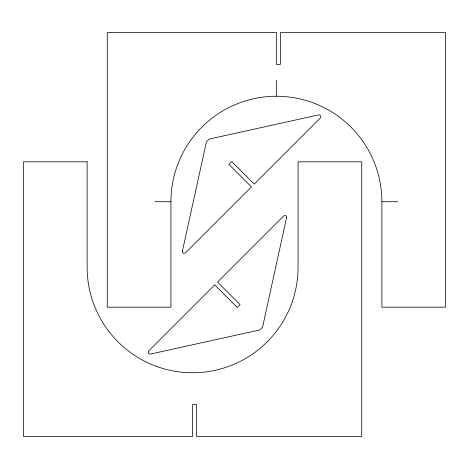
<?xml version="1.0" encoding="UTF-8"?>
<svg xmlns="http://www.w3.org/2000/svg" width="469" height="469" viewBox="0 0 469 469"><rect width="100%" height="100%" fill="white"/><g stroke="black" fill="none" stroke-linecap="round" stroke-linejoin="round"><path stroke-width="0.7" d="M155.022 201.717L170.939 201.717A105.466 105.466 0 0 1 276.405 96.251L276.405 80.334M276.405 96.251A105.466 105.466 0 0 1 381.872 201.717L397.794 201.717M381.872 201.717L381.872 307.183L445.55 307.183L445.55 32.572L280.386 32.572L280.386 64.411L276.405 64.411L276.405 32.572L107.266 32.572L107.266 307.183L170.939 307.183L170.939 201.717M182.377 251.214L183.004 253.254L185.319 253.031L251.454 186.902L228.942 164.39L231.756 161.571L254.268 184.088L320.403 117.954C321.851 115.896 319.541 114.237 317.589 115.14L209.244 139.059L206.43 141.873L182.377 251.214M286.641 217.352L262.57 327.128L259.756 329.942L151.411 353.861C149.459 354.763 147.149 353.104 148.597 351.046L214.732 284.912L237.244 307.43L240.058 304.61L217.546 282.098L283.681 215.969C284.882 215.13 286.922 215.593 286.641 217.352M87.128 161.817L23.45 161.817L23.45 436.428L192.595 436.428L192.595 404.589L196.575 404.589L196.575 436.428L361.734 436.428L361.734 161.817L298.061 161.817L298.061 267.283A105.466 105.466 0 0 1 192.595 372.749A105.466 105.466 0 0 1 87.128 267.283L87.128 161.817"/></g></svg>
